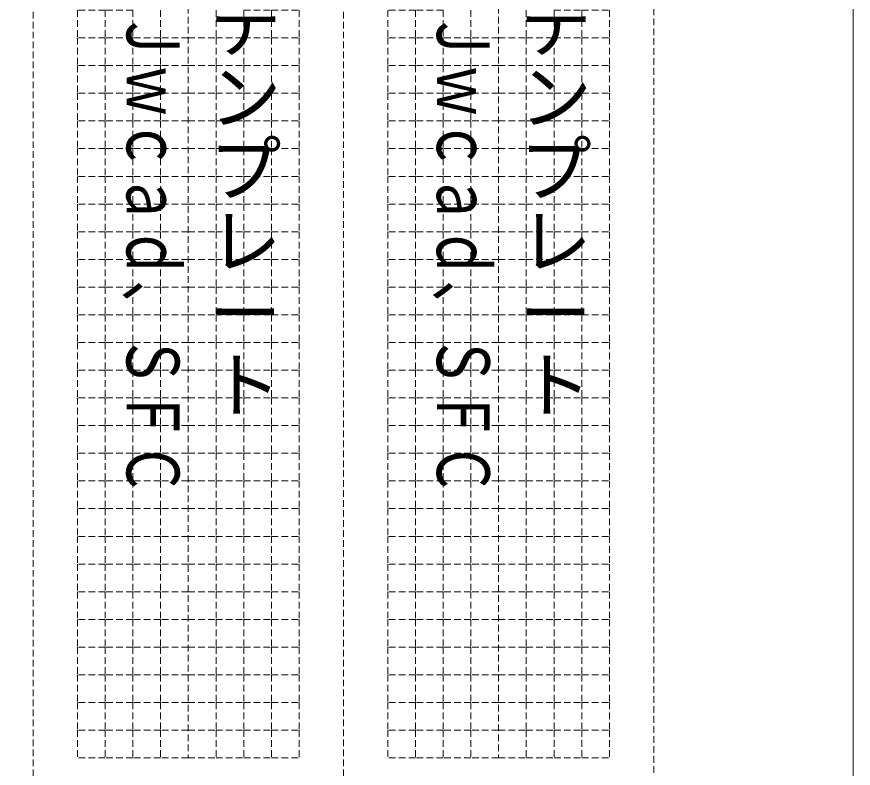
# Model space of a CAD drawing. Units: millimetres on the paper. Extents: x -148 to 148, y -210 to 210.
# Drawn here: x -3 to 148, y -134.5 to 1.2 of the extents above; entities that cross this region are included whole.
import ezdxf
from ezdxf.enums import TextEntityAlignment as Align

# ---------------------------------------------------------------- set-up
doc = ezdxf.new("R2010")
doc.units = ezdxf.units.MM
doc.linetypes.add('DASHED1', pattern=[1.8, 1.2, -0.6])
doc.layers.add('0-0', color=3, linetype='DASHED1', lineweight=9)
doc.styles.add('@ＭＳ ゴシック', font='')
doc.styles.add('ＭＳ ゴシック', font='')
doc.styles.get('@ＭＳ ゴシック').set_extended_font_data('@MS Gothic')
doc.styles.get('ＭＳ ゴシック').set_extended_font_data('MS Gothic')

msp = doc.modelspace()

# ---------------------------------------------------------------- linework, layer by layer
at = {"layer": '0-0', "color": 7}
for p, q in [((0, 151.5), (0, -151.5)), ((56, 151.5), (56, -151.5))]:
    msp.add_line(p, q, dxfattribs=at)
at = {"layer": '0-0'}
for p, q in [((28, 107.38), (28, -132.62)), ((84, 107.38), (84, -132.62)), ((18, 2.38), (18, -2.62)), ((23, 2.38), (23, -2.62)), ((33, 2.38), (33, -2.62)), ((38, 2.38), (38, -2.62)), ((74, 2.38), (74, -2.62)), ((79, 2.38), (79, -2.62)), ((89, 2.38), (89, -2.62)), ((94, 2.38), (94, -2.62)), ((18, -2.62), (18, -7.62)), ((23, -2.62), (23, -7.62)), ((33, -2.62), (33, -7.62)), ((38, -2.62), (38, -7.62)), ((74, -2.62), (74, -7.62)), ((79, -2.62), (79, -7.62)), ((89, -2.62), (89, -7.62)), ((94, -2.62), (94, -7.62)), ((18, -7.62), (18, -12.62)), ((23, -7.62), (23, -12.62)), ((33, -7.62), (33, -12.62)), ((38, -7.62), (38, -12.62)), ((74, -7.62), (74, -12.62)), ((79, -7.62), (79, -12.62)), ((89, -7.62), (89, -12.62)), ((94, -7.62), (94, -12.62)), ((18, -12.62), (18, -17.62)), ((23, -12.62), (23, -17.62)), ((33, -12.62), (33, -17.62)), ((38, -12.62), (38, -17.62)), ((74, -12.62), (74, -17.62)), ((79, -12.62), (79, -17.62)), ((89, -12.62), (89, -17.62)), ((94, -12.62), (94, -17.62)), ((18, -17.62), (18, -22.62)), ((23, -17.62), (23, -22.62)), ((33, -17.62), (33, -22.62)), ((38, -17.62), (38, -22.62)), ((74, -17.62), (74, -22.62)), ((79, -17.62), (79, -22.62)), ((89, -17.62), (89, -22.62)), ((94, -17.62), (94, -22.62)), ((18, -22.62), (18, -27.62)), ((23, -22.62), (23, -27.62)), ((33, -22.62), (33, -27.62)), ((38, -22.62), (38, -27.62)), ((74, -22.62), (74, -27.62)), ((79, -22.62), (79, -27.62)), ((89, -22.62), (89, -27.62)), ((94, -22.62), (94, -27.62)), ((18, -27.62), (18, -32.62)), ((23, -27.62), (23, -32.62)), ((33, -27.62), (33, -32.62)), ((38, -27.62), (38, -32.62)), ((74, -27.62), (74, -32.62)), ((79, -27.62), (79, -32.62)), ((89, -27.62), (89, -32.62)), ((94, -27.62), (94, -32.62)), ((18, -32.62), (18, -37.62)), ((23, -32.62), (23, -37.62)), ((33, -32.62), (33, -37.62)), ((38, -32.62), (38, -37.62)), ((74, -32.62), (74, -37.62)), ((79, -32.62), (79, -37.62)), ((89, -32.62), (89, -37.62)), ((94, -32.62), (94, -37.62)), ((18, -37.62), (18, -42.62)), ((23, -37.62), (23, -42.62)), ((33, -37.62), (33, -42.62)), ((38, -37.62), (38, -42.62)), ((74, -37.62), (74, -42.62)), ((79, -37.62), (79, -42.62)), ((89, -37.62), (89, -42.62)), ((94, -37.62), (94, -42.62)), ((18, -42.62), (18, -47.62)), ((23, -42.62), (23, -47.62)), ((33, -42.62), (33, -47.62)), ((38, -42.62), (38, -47.62)), ((74, -42.62), (74, -47.62)), ((79, -42.62), (79, -47.62)), ((89, -42.62), (89, -47.62)), ((94, -42.62), (94, -47.62)), ((18, -47.62), (18, -52.62)), ((23, -47.62), (23, -52.62)), ((33, -47.62), (33, -52.62)), ((38, -47.62), (38, -52.62)), ((74, -47.62), (74, -52.62)), ((79, -47.62), (79, -52.62)), ((89, -47.62), (89, -52.62)), ((94, -47.62), (94, -52.62)), ((18, -52.62), (18, -57.62)), ((23, -52.62), (23, -57.62)), ((33, -52.62), (33, -57.62)), ((38, -52.62), (38, -57.62)), ((74, -52.62), (74, -57.62)), ((79, -52.62), (79, -57.62)), ((89, -52.62), (89, -57.62)), ((94, -52.62), (94, -57.62)), ((18, -57.62), (18, -62.62)), ((23, -57.62), (23, -62.62)), ((33, -57.62), (33, -62.62)), ((38, -57.62), (38, -62.62)), ((74, -57.62), (74, -62.62)), ((79, -57.62), (79, -62.62)), ((89, -57.62), (89, -62.62)), ((94, -57.62), (94, -62.62)), ((18, -62.62), (18, -67.62)), ((23, -62.62), (23, -67.62)), ((33, -62.62), (33, -67.62)), ((38, -62.62), (38, -67.62)), ((74, -62.62), (74, -67.62)), ((79, -62.62), (79, -67.62)), ((89, -62.62), (89, -67.62)), ((94, -62.62), (94, -67.62)), ((18, -67.62), (18, -72.62)), ((23, -67.62), (23, -72.62)), ((33, -67.62), (33, -72.62)), ((38, -67.62), (38, -72.62)), ((74, -67.62), (74, -72.62)), ((79, -67.62), (79, -72.62)), ((89, -67.62), (89, -72.62)), ((94, -67.62), (94, -72.62)), ((18, -72.62), (18, -77.62)), ((23, -72.62), (23, -77.62)), ((33, -72.62), (33, -77.62)), ((38, -72.62), (38, -77.62)), ((74, -72.62), (74, -77.62)), ((79, -72.62), (79, -77.62)), ((89, -72.62), (89, -77.62)), ((94, -72.62), (94, -77.62)), ((18, -77.62), (18, -82.62)), ((23, -77.62), (23, -82.62)), ((33, -77.62), (33, -82.62)), ((38, -77.62), (38, -82.62)), ((74, -77.62), (74, -82.62)), ((79, -77.62), (79, -82.62)), ((89, -77.62), (89, -82.62)), ((94, -77.62), (94, -82.62)), ((18, -82.62), (18, -87.62)), ((23, -82.62), (23, -87.62)), ((33, -82.62), (33, -87.62)), ((38, -82.62), (38, -87.62)), ((74, -82.62), (74, -87.62)), ((79, -82.62), (79, -87.62)), ((89, -82.62), (89, -87.62)), ((94, -82.62), (94, -87.62)), ((18, -87.62), (18, -92.62)), ((23, -87.62), (23, -92.62)), ((33, -87.62), (33, -92.62)), ((38, -87.62), (38, -92.62)), ((74, -87.62), (74, -92.62)), ((79, -87.62), (79, -92.62)), ((89, -87.62), (89, -92.62)), ((94, -87.62), (94, -92.62)), ((18, -92.62), (18, -97.62)), ((23, -92.62), (23, -97.62)), ((33, -92.62), (33, -97.62)), ((38, -92.62), (38, -97.62)), ((74, -92.62), (74, -97.62)), ((79, -92.62), (79, -97.62)), ((89, -92.62), (89, -97.62)), ((94, -92.62), (94, -97.62)), ((18, -97.62), (18, -102.62)), ((23, -97.62), (23, -102.62)), ((33, -97.62), (33, -102.62)), ((38, -97.62), (38, -102.62)), ((74, -97.62), (74, -102.62)), ((79, -97.62), (79, -102.62)), ((89, -97.62), (89, -102.62)), ((94, -97.62), (94, -102.62)), ((18, -102.62), (18, -107.62)), ((23, -102.62), (23, -107.62)), ((33, -102.62), (33, -107.62)), ((38, -102.62), (38, -107.62)), ((74, -102.62), (74, -107.62)), ((79, -102.62), (79, -107.62)), ((89, -102.62), (89, -107.62)), ((94, -102.62), (94, -107.62)), ((18, -107.62), (18, -112.62)), ((23, -107.62), (23, -112.62)), ((33, -107.62), (33, -112.62)), ((38, -107.62), (38, -112.62)), ((74, -107.62), (74, -112.62)), ((79, -107.62), (79, -112.62)), ((89, -107.62), (89, -112.62)), ((94, -107.62), (94, -112.62)), ((18, -112.62), (18, -117.62)), ((23, -112.62), (23, -117.62)), ((33, -112.62), (33, -117.62)), ((38, -112.62), (38, -117.62)), ((74, -112.62), (74, -117.62)), ((79, -112.62), (79, -117.62)), ((89, -112.62), (89, -117.62)), ((94, -112.62), (94, -117.62)), ((18, -117.62), (18, -122.62)), ((23, -117.62), (23, -122.62)), ((33, -117.62), (33, -122.62)), ((38, -117.62), (38, -122.62)), ((74, -117.62), (74, -122.62)), ((79, -117.62), (79, -122.62)), ((89, -117.62), (89, -122.62)), ((94, -117.62), (94, -122.62)), ((18, -122.62), (18, -127.62)), ((23, -122.62), (23, -127.62)), ((33, -122.62), (33, -127.62)), ((38, -122.62), (38, -127.62)), ((74, -122.62), (74, -127.62)), ((79, -122.62), (79, -127.62)), ((89, -122.62), (89, -127.62)), ((94, -122.62), (94, -127.62)), ((18, -127.62), (18, -132.62)), ((23, -127.62), (23, -132.62)), ((33, -127.62), (33, -132.62)), ((38, -127.62), (38, -132.62)), ((74, -127.62), (74, -132.62)), ((79, -127.62), (79, -132.62)), ((89, -127.62), (89, -132.62)), ((94, -127.62), (94, -132.62)), ((13, -132.62), (8, -132.62)), ((18, -132.62), (13, -132.62)), ((38, -132.62), (43, -132.62)), ((43, -132.62), (48, -132.62)), ((69, -132.62), (64, -132.62)), ((74, -132.62), (69, -132.62)), ((94, -132.62), (99, -132.62)), ((99, -132.62), (104, -132.62))]:
    msp.add_line(p, q, dxfattribs=at)
at = {"layer": '0-0', "color": 7, "linetype": 'Continuous'}
msp.add_lwpolyline([(-148, -210), (148, -210), (148, 210), (-148, 210)], close=True, dxfattribs=at)
at = {"layer": '0-0', "color": 7}
msp.add_lwpolyline([(112, -151.5), (112, 151.5), (56, 151.5)], dxfattribs=at)
at = {"layer": '0-0'}
for points in [[(13, 2.38), (8, 2.38), (8, -2.62)], [(18, 2.38), (13, 2.38), (13, -2.62)], [(38, 2.38), (43, 2.38), (43, -2.62)], [(43, 2.38), (48, 2.38), (48, -2.62)], [(69, 2.38), (64, 2.38), (64, -2.62)], [(74, 2.38), (69, 2.38), (69, -2.62)], [(94, 2.38), (99, 2.38), (99, -2.62)], [(99, 2.38), (104, 2.38), (104, -2.62)], [(13, -2.62), (8, -2.62), (8, -7.62)], [(18, -2.62), (13, -2.62), (13, -7.62)], [(28, -2.62), (23, -2.62), (18, -2.62)], [(28, -2.62), (33, -2.62), (38, -2.62)], [(38, -2.62), (43, -2.62), (43, -7.62)], [(43, -2.62), (48, -2.62), (48, -7.62)], [(69, -2.62), (64, -2.62), (64, -7.62)], [(74, -2.62), (69, -2.62), (69, -7.62)], [(84, -2.62), (79, -2.62), (74, -2.62)], [(84, -2.62), (89, -2.62), (94, -2.62)], [(94, -2.62), (99, -2.62), (99, -7.62)], [(99, -2.62), (104, -2.62), (104, -7.62)], [(13, -7.62), (8, -7.62), (8, -12.62)], [(18, -7.62), (13, -7.62), (13, -12.62)], [(28, -7.62), (23, -7.62), (18, -7.62)], [(28, -7.62), (33, -7.62), (38, -7.62)], [(38, -7.62), (43, -7.62), (43, -12.62)], [(43, -7.62), (48, -7.62), (48, -12.62)], [(69, -7.62), (64, -7.62), (64, -12.62)], [(74, -7.62), (69, -7.62), (69, -12.62)], [(84, -7.62), (79, -7.62), (74, -7.62)], [(84, -7.62), (89, -7.62), (94, -7.62)], [(94, -7.62), (99, -7.62), (99, -12.62)], [(99, -7.62), (104, -7.62), (104, -12.62)], [(13, -12.62), (8, -12.62), (8, -17.62)], [(18, -12.62), (13, -12.62), (13, -17.62)], [(28, -12.62), (23, -12.62), (18, -12.62)], [(28, -12.62), (33, -12.62), (38, -12.62)], [(38, -12.62), (43, -12.62), (43, -17.62)], [(43, -12.62), (48, -12.62), (48, -17.62)], [(69, -12.62), (64, -12.62), (64, -17.62)], [(74, -12.62), (69, -12.62), (69, -17.62)], [(84, -12.62), (79, -12.62), (74, -12.62)], [(84, -12.62), (89, -12.62), (94, -12.62)], [(94, -12.62), (99, -12.62), (99, -17.62)], [(99, -12.62), (104, -12.62), (104, -17.62)], [(13, -17.62), (8, -17.62), (8, -22.62)], [(18, -17.62), (13, -17.62), (13, -22.62)], [(28, -17.62), (23, -17.62), (18, -17.62)], [(28, -17.62), (33, -17.62), (38, -17.62)], [(38, -17.62), (43, -17.62), (43, -22.62)], [(43, -17.62), (48, -17.62), (48, -22.62)], [(69, -17.62), (64, -17.62), (64, -22.62)], [(74, -17.62), (69, -17.62), (69, -22.62)], [(84, -17.62), (79, -17.62), (74, -17.62)], [(84, -17.62), (89, -17.62), (94, -17.62)], [(94, -17.62), (99, -17.62), (99, -22.62)], [(99, -17.62), (104, -17.62), (104, -22.62)], [(13, -22.62), (8, -22.62), (8, -27.62)], [(18, -22.62), (13, -22.62), (13, -27.62)], [(28, -22.62), (23, -22.62), (18, -22.62)], [(28, -22.62), (33, -22.62), (38, -22.62)], [(38, -22.62), (43, -22.62), (43, -27.62)], [(43, -22.62), (48, -22.62), (48, -27.62)], [(69, -22.62), (64, -22.62), (64, -27.62)], [(74, -22.62), (69, -22.62), (69, -27.62)], [(84, -22.62), (79, -22.62), (74, -22.62)], [(84, -22.62), (89, -22.62), (94, -22.62)], [(94, -22.62), (99, -22.62), (99, -27.62)], [(99, -22.62), (104, -22.62), (104, -27.62)], [(13, -27.62), (8, -27.62), (8, -32.62)], [(18, -27.62), (13, -27.62), (13, -32.62)], [(28, -27.62), (23, -27.62), (18, -27.62)], [(28, -27.62), (33, -27.62), (38, -27.62)], [(38, -27.62), (43, -27.62), (43, -32.62)], [(43, -27.62), (48, -27.62), (48, -32.62)], [(69, -27.62), (64, -27.62), (64, -32.62)], [(74, -27.62), (69, -27.62), (69, -32.62)], [(84, -27.62), (79, -27.62), (74, -27.62)], [(84, -27.62), (89, -27.62), (94, -27.62)], [(94, -27.62), (99, -27.62), (99, -32.62)], [(99, -27.62), (104, -27.62), (104, -32.62)], [(13, -32.62), (8, -32.62), (8, -37.62)], [(18, -32.62), (13, -32.62), (13, -37.62)], [(28, -32.62), (23, -32.62), (18, -32.62)], [(28, -32.62), (33, -32.62), (38, -32.62)], [(38, -32.62), (43, -32.62), (43, -37.62)], [(43, -32.62), (48, -32.62), (48, -37.62)], [(69, -32.62), (64, -32.62), (64, -37.62)], [(74, -32.62), (69, -32.62), (69, -37.62)], [(84, -32.62), (79, -32.62), (74, -32.62)], [(84, -32.62), (89, -32.62), (94, -32.62)], [(94, -32.62), (99, -32.62), (99, -37.62)], [(99, -32.62), (104, -32.62), (104, -37.62)], [(13, -37.62), (8, -37.62), (8, -42.62)], [(18, -37.62), (13, -37.62), (13, -42.62)], [(28, -37.62), (23, -37.62), (18, -37.62)], [(28, -37.62), (33, -37.62), (38, -37.62)], [(38, -37.62), (43, -37.62), (43, -42.62)], [(43, -37.62), (48, -37.62), (48, -42.62)], [(69, -37.62), (64, -37.62), (64, -42.62)], [(74, -37.62), (69, -37.62), (69, -42.62)], [(84, -37.62), (79, -37.62), (74, -37.62)], [(84, -37.62), (89, -37.62), (94, -37.62)], [(94, -37.62), (99, -37.62), (99, -42.62)], [(99, -37.62), (104, -37.62), (104, -42.62)], [(13, -42.62), (8, -42.62), (8, -47.62)], [(18, -42.62), (13, -42.62), (13, -47.62)], [(28, -42.62), (23, -42.62), (18, -42.62)], [(28, -42.62), (33, -42.62), (38, -42.62)], [(38, -42.62), (43, -42.62), (43, -47.62)], [(43, -42.62), (48, -42.62), (48, -47.62)], [(69, -42.62), (64, -42.62), (64, -47.62)], [(74, -42.62), (69, -42.62), (69, -47.62)], [(84, -42.62), (79, -42.62), (74, -42.62)], [(84, -42.62), (89, -42.62), (94, -42.62)], [(94, -42.62), (99, -42.62), (99, -47.62)], [(99, -42.62), (104, -42.62), (104, -47.62)], [(13, -47.62), (8, -47.62), (8, -52.62)], [(18, -47.62), (13, -47.62), (13, -52.62)], [(28, -47.62), (23, -47.62), (18, -47.62)], [(28, -47.62), (33, -47.62), (38, -47.62)], [(38, -47.62), (43, -47.62), (43, -52.62)], [(43, -47.62), (48, -47.62), (48, -52.62)], [(69, -47.62), (64, -47.62), (64, -52.62)], [(74, -47.62), (69, -47.62), (69, -52.62)], [(84, -47.62), (79, -47.62), (74, -47.62)], [(84, -47.62), (89, -47.62), (94, -47.62)], [(94, -47.62), (99, -47.62), (99, -52.62)], [(99, -47.62), (104, -47.62), (104, -52.62)], [(13, -52.62), (8, -52.62), (8, -57.62)], [(18, -52.62), (13, -52.62), (13, -57.62)], [(28, -52.62), (23, -52.62), (18, -52.62)], [(28, -52.62), (33, -52.62), (38, -52.62)], [(38, -52.62), (43, -52.62), (43, -57.62)], [(43, -52.62), (48, -52.62), (48, -57.62)], [(69, -52.62), (64, -52.62), (64, -57.62)], [(74, -52.62), (69, -52.62), (69, -57.62)], [(84, -52.62), (79, -52.62), (74, -52.62)], [(84, -52.62), (89, -52.62), (94, -52.62)], [(94, -52.62), (99, -52.62), (99, -57.62)], [(99, -52.62), (104, -52.62), (104, -57.62)], [(13, -57.62), (8, -57.62), (8, -62.62)], [(18, -57.62), (13, -57.62), (13, -62.62)], [(28, -57.62), (23, -57.62), (18, -57.62)], [(28, -57.62), (33, -57.62), (38, -57.62)], [(38, -57.62), (43, -57.62), (43, -62.62)], [(43, -57.62), (48, -57.62), (48, -62.62)], [(69, -57.62), (64, -57.62), (64, -62.62)], [(74, -57.62), (69, -57.62), (69, -62.62)], [(84, -57.62), (79, -57.62), (74, -57.62)], [(84, -57.62), (89, -57.62), (94, -57.62)], [(94, -57.62), (99, -57.62), (99, -62.62)], [(99, -57.62), (104, -57.62), (104, -62.62)], [(13, -62.62), (8, -62.62), (8, -67.62)], [(18, -62.62), (13, -62.62), (13, -67.62)], [(28, -62.62), (23, -62.62), (18, -62.62)], [(28, -62.62), (33, -62.62), (38, -62.62)], [(38, -62.62), (43, -62.62), (43, -67.62)], [(43, -62.62), (48, -62.62), (48, -67.62)], [(69, -62.62), (64, -62.62), (64, -67.62)], [(74, -62.62), (69, -62.62), (69, -67.62)], [(84, -62.62), (79, -62.62), (74, -62.62)], [(84, -62.62), (89, -62.62), (94, -62.62)], [(94, -62.62), (99, -62.62), (99, -67.62)], [(99, -62.62), (104, -62.62), (104, -67.62)], [(13, -67.62), (8, -67.62), (8, -72.62)], [(18, -67.62), (13, -67.62), (13, -72.62)], [(28, -67.62), (23, -67.62), (18, -67.62)], [(28, -67.62), (33, -67.62), (38, -67.62)], [(38, -67.62), (43, -67.62), (43, -72.62)], [(43, -67.62), (48, -67.62), (48, -72.62)], [(69, -67.62), (64, -67.62), (64, -72.62)], [(74, -67.62), (69, -67.62), (69, -72.62)], [(84, -67.62), (79, -67.62), (74, -67.62)], [(84, -67.62), (89, -67.62), (94, -67.62)], [(94, -67.62), (99, -67.62), (99, -72.62)], [(99, -67.62), (104, -67.62), (104, -72.62)], [(13, -72.62), (8, -72.62), (8, -77.62)], [(18, -72.62), (13, -72.62), (13, -77.62)], [(28, -72.62), (23, -72.62), (18, -72.62)], [(28, -72.62), (33, -72.62), (38, -72.62)], [(38, -72.62), (43, -72.62), (43, -77.62)], [(43, -72.62), (48, -72.62), (48, -77.62)], [(69, -72.62), (64, -72.62), (64, -77.62)], [(74, -72.62), (69, -72.62), (69, -77.62)], [(84, -72.62), (79, -72.62), (74, -72.62)], [(84, -72.62), (89, -72.62), (94, -72.62)], [(94, -72.62), (99, -72.62), (99, -77.62)], [(99, -72.62), (104, -72.62), (104, -77.62)], [(13, -77.62), (8, -77.62), (8, -82.62)], [(18, -77.62), (13, -77.62), (13, -82.62)], [(28, -77.62), (23, -77.62), (18, -77.62)], [(28, -77.62), (33, -77.62), (38, -77.62)], [(38, -77.62), (43, -77.62), (43, -82.62)], [(43, -77.62), (48, -77.62), (48, -82.62)], [(69, -77.62), (64, -77.62), (64, -82.62)], [(74, -77.62), (69, -77.62), (69, -82.62)], [(84, -77.62), (79, -77.62), (74, -77.62)], [(84, -77.62), (89, -77.62), (94, -77.62)], [(94, -77.62), (99, -77.62), (99, -82.62)], [(99, -77.62), (104, -77.62), (104, -82.62)], [(13, -82.62), (8, -82.62), (8, -87.62)], [(18, -82.62), (13, -82.62), (13, -87.62)], [(28, -82.62), (23, -82.62), (18, -82.62)], [(28, -82.62), (33, -82.62), (38, -82.62)], [(38, -82.62), (43, -82.62), (43, -87.62)], [(43, -82.62), (48, -82.62), (48, -87.62)], [(69, -82.62), (64, -82.62), (64, -87.62)], [(74, -82.62), (69, -82.62), (69, -87.62)], [(84, -82.62), (79, -82.62), (74, -82.62)], [(84, -82.62), (89, -82.62), (94, -82.62)], [(94, -82.62), (99, -82.62), (99, -87.62)], [(99, -82.62), (104, -82.62), (104, -87.62)], [(13, -87.62), (8, -87.62), (8, -92.62)], [(18, -87.62), (13, -87.62), (13, -92.62)], [(28, -87.62), (23, -87.62), (18, -87.62)], [(28, -87.62), (33, -87.62), (38, -87.62)], [(38, -87.62), (43, -87.62), (43, -92.62)], [(43, -87.62), (48, -87.62), (48, -92.62)], [(69, -87.62), (64, -87.62), (64, -92.62)], [(74, -87.62), (69, -87.62), (69, -92.62)], [(84, -87.62), (79, -87.62), (74, -87.62)], [(84, -87.62), (89, -87.62), (94, -87.62)], [(94, -87.62), (99, -87.62), (99, -92.62)], [(99, -87.62), (104, -87.62), (104, -92.62)], [(13, -92.62), (8, -92.62), (8, -97.62)], [(18, -92.62), (13, -92.62), (13, -97.62)], [(28, -92.62), (23, -92.62), (18, -92.62)], [(28, -92.62), (33, -92.62), (38, -92.62)], [(38, -92.62), (43, -92.62), (43, -97.62)], [(43, -92.62), (48, -92.62), (48, -97.62)], [(69, -92.62), (64, -92.62), (64, -97.62)], [(74, -92.62), (69, -92.62), (69, -97.62)], [(84, -92.62), (79, -92.62), (74, -92.62)], [(84, -92.62), (89, -92.62), (94, -92.62)], [(94, -92.62), (99, -92.62), (99, -97.62)], [(99, -92.62), (104, -92.62), (104, -97.62)], [(13, -97.62), (8, -97.62), (8, -102.62)], [(18, -97.62), (13, -97.62), (13, -102.62)], [(28, -97.62), (23, -97.62), (18, -97.62)], [(28, -97.62), (33, -97.62), (38, -97.62)], [(38, -97.62), (43, -97.62), (43, -102.62)], [(43, -97.62), (48, -97.62), (48, -102.62)], [(69, -97.62), (64, -97.62), (64, -102.62)], [(74, -97.62), (69, -97.62), (69, -102.62)], [(84, -97.62), (79, -97.62), (74, -97.62)], [(84, -97.62), (89, -97.62), (94, -97.62)], [(94, -97.62), (99, -97.62), (99, -102.62)], [(99, -97.62), (104, -97.62), (104, -102.62)], [(13, -102.62), (8, -102.62), (8, -107.62)], [(18, -102.62), (13, -102.62), (13, -107.62)], [(28, -102.62), (23, -102.62), (18, -102.62)], [(28, -102.62), (33, -102.62), (38, -102.62)], [(38, -102.62), (43, -102.62), (43, -107.62)], [(43, -102.62), (48, -102.62), (48, -107.62)], [(69, -102.62), (64, -102.62), (64, -107.62)], [(74, -102.62), (69, -102.62), (69, -107.62)], [(84, -102.62), (79, -102.62), (74, -102.62)], [(84, -102.62), (89, -102.62), (94, -102.62)], [(94, -102.62), (99, -102.62), (99, -107.62)], [(99, -102.62), (104, -102.62), (104, -107.62)], [(13, -107.62), (8, -107.62), (8, -112.62)], [(18, -107.62), (13, -107.62), (13, -112.62)], [(28, -107.62), (23, -107.62), (18, -107.62)], [(28, -107.62), (33, -107.62), (38, -107.62)], [(38, -107.62), (43, -107.62), (43, -112.62)], [(43, -107.62), (48, -107.62), (48, -112.62)], [(69, -107.62), (64, -107.62), (64, -112.62)], [(74, -107.62), (69, -107.62), (69, -112.62)], [(84, -107.62), (79, -107.62), (74, -107.62)], [(84, -107.62), (89, -107.62), (94, -107.62)], [(94, -107.62), (99, -107.62), (99, -112.62)], [(99, -107.62), (104, -107.62), (104, -112.62)], [(13, -112.62), (8, -112.62), (8, -117.62)], [(18, -112.62), (13, -112.62), (13, -117.62)], [(28, -112.62), (23, -112.62), (18, -112.62)], [(28, -112.62), (33, -112.62), (38, -112.62)], [(38, -112.62), (43, -112.62), (43, -117.62)], [(43, -112.62), (48, -112.62), (48, -117.62)], [(69, -112.62), (64, -112.62), (64, -117.62)], [(74, -112.62), (69, -112.62), (69, -117.62)], [(84, -112.62), (79, -112.62), (74, -112.62)], [(84, -112.62), (89, -112.62), (94, -112.62)], [(94, -112.62), (99, -112.62), (99, -117.62)], [(99, -112.62), (104, -112.62), (104, -117.62)], [(13, -117.62), (8, -117.62), (8, -122.62)], [(18, -117.62), (13, -117.62), (13, -122.62)], [(28, -117.62), (23, -117.62), (18, -117.62)], [(28, -117.62), (33, -117.62), (38, -117.62)], [(38, -117.62), (43, -117.62), (43, -122.62)], [(43, -117.62), (48, -117.62), (48, -122.62)], [(69, -117.62), (64, -117.62), (64, -122.62)], [(74, -117.62), (69, -117.62), (69, -122.62)], [(84, -117.62), (79, -117.62), (74, -117.62)], [(84, -117.62), (89, -117.62), (94, -117.62)], [(94, -117.62), (99, -117.62), (99, -122.62)], [(99, -117.62), (104, -117.62), (104, -122.62)], [(13, -122.62), (8, -122.62), (8, -127.62)], [(18, -122.62), (13, -122.62), (13, -127.62)], [(28, -122.62), (23, -122.62), (18, -122.62)], [(28, -122.62), (33, -122.62), (38, -122.62)], [(38, -122.62), (43, -122.62), (43, -127.62)], [(43, -122.62), (48, -122.62), (48, -127.62)], [(69, -122.62), (64, -122.62), (64, -127.62)], [(74, -122.62), (69, -122.62), (69, -127.62)], [(84, -122.62), (79, -122.62), (74, -122.62)], [(84, -122.62), (89, -122.62), (94, -122.62)], [(94, -122.62), (99, -122.62), (99, -127.62)], [(99, -122.62), (104, -122.62), (104, -127.62)], [(13, -127.62), (8, -127.62), (8, -132.62)], [(18, -127.62), (13, -127.62), (13, -132.62)], [(28, -127.62), (23, -127.62), (18, -127.62)], [(28, -127.62), (33, -127.62), (38, -127.62)], [(38, -127.62), (43, -127.62), (43, -132.62)], [(43, -127.62), (48, -127.62), (48, -132.62)], [(69, -127.62), (64, -127.62), (64, -132.62)], [(74, -127.62), (69, -127.62), (69, -132.62)], [(84, -127.62), (79, -127.62), (74, -127.62)], [(84, -127.62), (89, -127.62), (94, -127.62)], [(94, -127.62), (99, -127.62), (99, -132.62)], [(99, -127.62), (104, -127.62), (104, -132.62)], [(28, -132.62), (23, -132.62), (18, -132.62)], [(28, -132.62), (33, -132.62), (38, -132.62)], [(84, -132.62), (79, -132.62), (74, -132.62)], [(84, -132.62), (89, -132.62), (94, -132.62)]]:
    msp.add_lwpolyline(points, dxfattribs=at)

# ---------------------------------------------------------------- texts
at = {"layer": '0-0', "color": 7, "style": '@ＭＳ ゴシック'}
for p in [(30.5, 97.38), (86.5, 97.38)]:
    msp.add_text('（無料）背表紙テンプレート', height=9.531, rotation=270, dxfattribs=at).set_placement(p, align=Align.BOTTOM_LEFT)
at = {"layer": '0-0', "color": 7, "style": 'ＭＳ ゴシック', "width": 0.75}
for p in [(14, 2.38), (70, 2.38)]:
    msp.add_text('Ｊｗｃａｄ、ＳＦＣ', height=9.531, rotation=270, dxfattribs=at).set_placement(p, align=Align.BOTTOM_LEFT)

doc.saveas('drawing.dxf')
